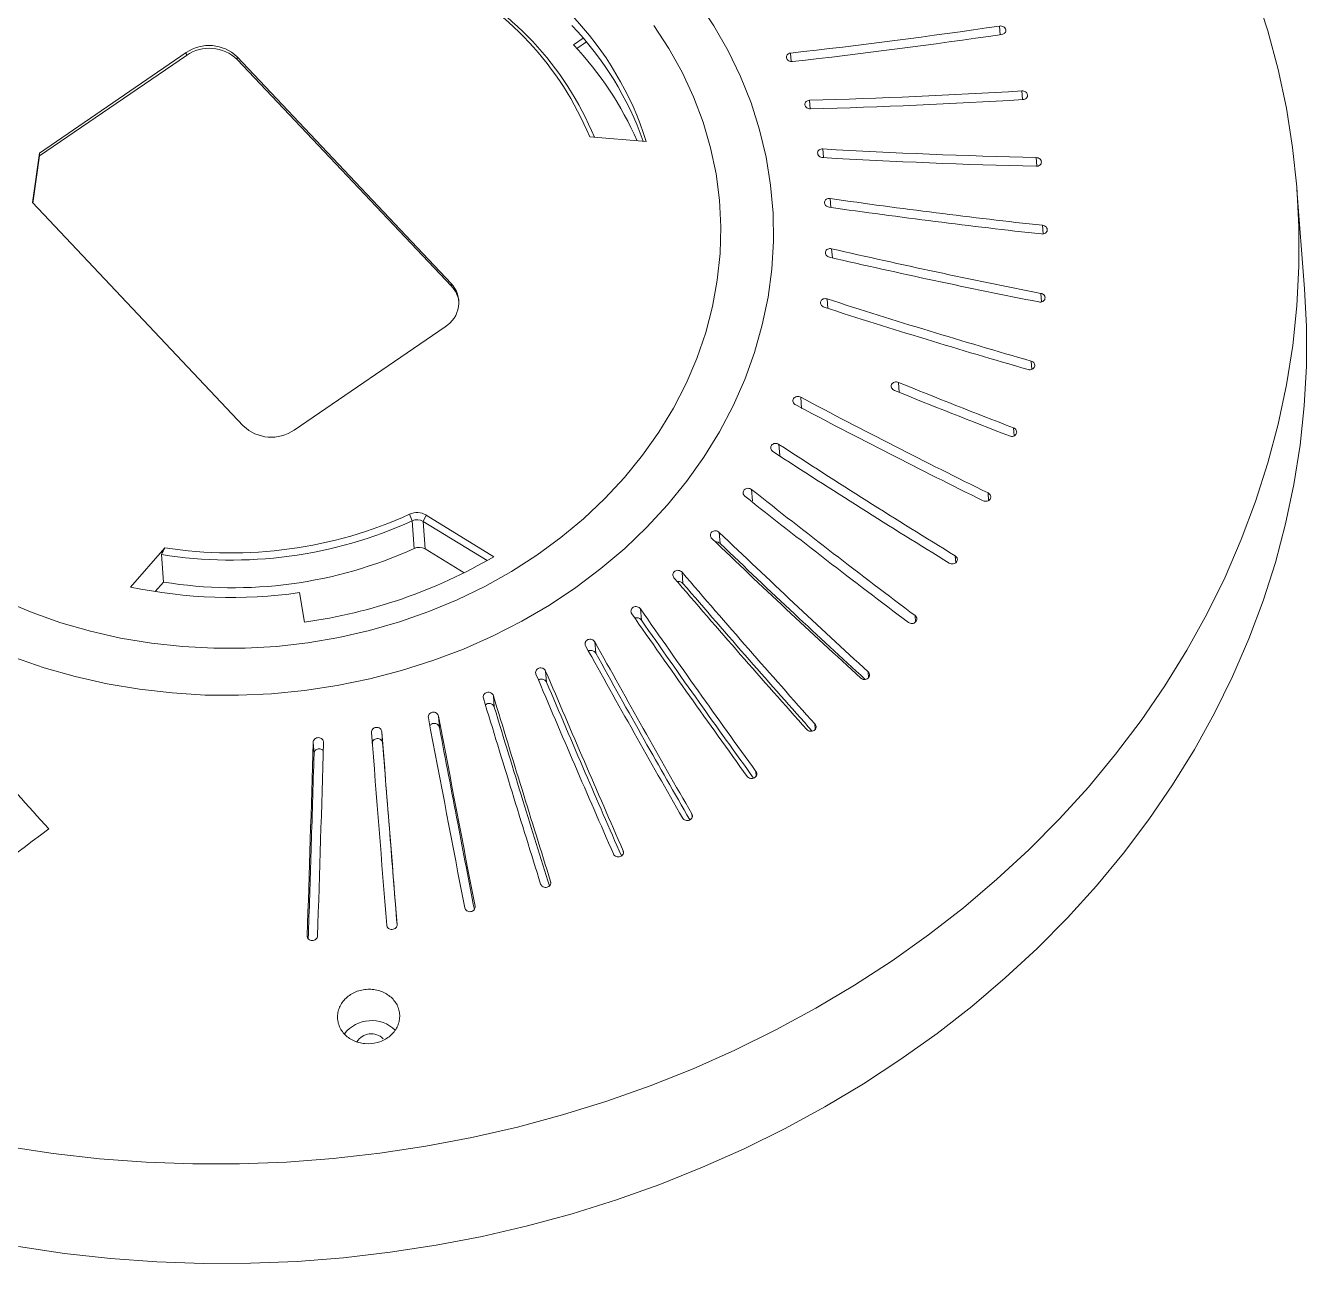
# Model space of a CAD drawing. Header units: inches. Extents: x 725 to 5279, y 573 to 1304.
# Drawn here: x 1597.5 to 1683.9, y 766.3 to 849.9 of the extents above; entities that cross this region are included whole.
import ezdxf

# ---------------------------------------------------------------- set-up
doc = ezdxf.new("R2010")
doc.units = ezdxf.units.IN

msp = doc.modelspace()

# ---------------------------------------------------------------- linework, layer by layer
at = {"color": 7, "linetype": 'Continuous', "lineweight": 15}
for p, q in [((1635.096, 849.047), (1634.431, 848.591)), ((1635.306, 848.799), (1634.654, 848.352)), ((1608.288, 848.071), (1598.38, 841.281)), ((1608.302, 847.885), (1598.394, 841.095)), ((1608.302, 847.885), (1608.288, 848.071)), ((1626.182, 832.488), (1611.725, 847.792)), ((1611.725, 847.792), (1611.739, 847.606)), ((1626.196, 832.302), (1611.739, 847.606)), ((1639.342, 842.077), (1635.53, 842.386)), ((1597.905, 837.945), (1598.38, 841.281)), ((1598.38, 841.281), (1598.394, 841.095)), ((1598.394, 841.095), (1597.94, 837.908)), ((1683.78, 832.12), (1683.274, 838.831)), ((1597.905, 837.945), (1612.146, 822.869)), ((1626.196, 832.302), (1626.182, 832.488)), ((1615.583, 822.59), (1625.766, 829.569)), ((1649.77, 824.809), (1649.826, 824.055)), ((1648.298, 821.625), (1648.355, 820.871)), ((1646.461, 818.575), (1646.518, 817.82)), ((1623.545, 816.466), (1623.37, 816.912)), ((1623.685, 814.602), (1623.545, 816.466)), ((1624.287, 816.43), (1624.483, 816.858)), ((1628.601, 813.78), (1624.287, 816.43)), ((1624.287, 816.43), (1624.427, 814.566)), ((1624.483, 816.858), (1629.061, 814.045)), ((1644.276, 815.688), (1644.333, 814.933)), ((1604.532, 811.995), (1606.838, 814.644)), ((1627.051, 812.954), (1624.427, 814.566)), ((1606.761, 812.328), (1606.62, 814.192)), ((1641.767, 812.993), (1641.824, 812.239)), ((1606.761, 812.328), (1606.202, 811.686)), ((1616.271, 809.624), (1615.935, 811.617)), ((1638.958, 810.519), (1639.015, 809.764)), ((1635.877, 808.289), (1635.934, 807.534)), ((1632.556, 806.326), (1632.613, 805.571)), ((1629.028, 804.65), (1629.085, 803.895)), ((1625.328, 803.277), (1625.385, 802.523)), ((1616.864, 801.51), (1616.92, 800.755)), ((1621.493, 802.222), (1621.55, 801.468))]:
    msp.add_line(p, q, dxfattribs=at)
at = {"color": 8, "linetype": 'Continuous', "lineweight": 15}
for p, q in [((1663.199, 849.868), (1663.244, 849.281)), ((1649.085, 848.038), (1649.128, 847.473)), ((1650.367, 844.854), (1650.41, 844.279)), ((1664.699, 845.485), (1664.744, 844.9)), ((1651.263, 841.57), (1651.307, 840.985)), ((1665.67, 840.986), (1665.712, 840.418)), ((1651.763, 838.218), (1651.808, 837.621)), ((1666.1, 836.416), (1666.144, 835.836)), ((1651.862, 834.832), (1651.909, 834.216)), ((1665.987, 831.82), (1666.03, 831.249)), ((1651.561, 831.446), (1651.609, 830.804)), ((1665.33, 827.246), (1665.372, 826.69)), ((1656.421, 825.141), (1656.37, 825.814)), ((1664.138, 822.739), (1664.178, 822.206)), ((1662.421, 818.345), (1662.459, 817.835)), ((1660.197, 814.107), (1660.233, 813.634)), ((1657.489, 810.068), (1657.522, 809.633)), ((1654.323, 806.27), (1654.353, 805.876)), ((1650.732, 802.75), (1650.758, 802.407)), ((1646.752, 799.543), (1646.774, 799.245)), ((1642.422, 796.682), (1642.439, 796.449)), ((1637.786, 794.196), (1637.799, 794.025)), ((1632.892, 792.11), (1632.901, 791.994)), ((1627.787, 790.445), (1627.793, 790.376)), ((1616.457, 788.447), (1616.459, 788.415))]:
    msp.add_line(p, q, dxfattribs=at)
at = {"color": 7, "linetype": 'Continuous', "lineweight": 15, "flags": 128}
for points in [[(1596.216, 774.228), (1599.314, 773.757), (1602.436, 773.403), (1605.578, 773.168), (1608.732, 773.05), (1611.893, 773.052), (1615.054, 773.172), (1618.21, 773.411), (1621.353, 773.767), (1624.478, 774.241), (1627.579, 774.831), (1630.649, 775.536), (1633.683, 776.355), (1636.674, 777.287), (1639.617, 778.328), (1642.506, 779.478), (1645.336, 780.734), (1648.1, 782.094), (1650.793, 783.554), (1653.41, 785.113), (1655.946, 786.766), (1658.395, 788.511), (1660.754, 790.345), (1663.017, 792.263), (1665.18, 794.262), (1667.239, 796.338), (1669.189, 798.487), (1671.028, 800.705), (1672.75, 802.987), (1674.353, 805.329), (1675.834, 807.726), (1677.19, 810.174), (1678.418, 812.668), (1679.515, 815.202), (1680.48, 817.772), (1681.311, 820.374), (1682.005, 823), (1682.563, 825.648), (1682.982, 828.311), (1683.261, 830.983), (1683.401, 833.661), (1683.401, 836.339), (1683.26, 839.01), (1682.98, 841.671), (1682.56, 844.316), (1682.003, 846.939), (1681.307, 849.536), (1680.476, 852.102)], [(1642.811, 851.514), (1643.903, 849.883), (1644.871, 848.194), (1645.712, 846.455), (1646.422, 844.672), (1646.999, 842.853), (1647.44, 841.004), (1647.744, 839.132), (1647.909, 837.245), (1647.935, 835.35), (1647.823, 833.454), (1647.571, 831.565), (1647.181, 829.69), (1646.655, 827.836), (1645.995, 826.01), (1645.203, 824.22), (1644.283, 822.472), (1643.237, 820.773), (1642.071, 819.13), (1640.787, 817.549), (1639.393, 816.036), (1637.892, 814.597), (1636.29, 813.238), (1634.595, 811.964), (1632.812, 810.779), (1630.948, 809.689), (1629.01, 808.697), (1627.007, 807.808), (1624.945, 807.025), (1622.833, 806.35), (1620.679, 805.787), (1618.492, 805.338), (1616.278, 805.004), (1614.049, 804.787), (1611.811, 804.687), (1609.573, 804.706), (1607.345, 804.842), (1605.134, 805.095), (1602.95, 805.465), (1600.801, 805.95), (1598.695, 806.548), (1596.64, 807.256)], [(1596.008, 811.056), (1597.891, 810.266), (1599.834, 809.583), (1601.829, 809.01), (1603.866, 808.549), (1605.939, 808.204), (1608.037, 807.974), (1610.152, 807.862), (1612.274, 807.868), (1614.395, 807.991), (1616.506, 808.231), (1618.597, 808.587), (1620.659, 809.057), (1622.684, 809.641), (1624.663, 810.334), (1626.588, 811.134), (1628.45, 812.038), (1630.241, 813.041), (1631.953, 814.14), (1633.58, 815.33), (1635.115, 816.605), (1636.55, 817.961), (1637.879, 819.391), (1639.098, 820.889), (1640.2, 822.449), (1641.181, 824.064), (1642.037, 825.728), (1642.764, 827.433), (1643.359, 829.171), (1643.819, 830.936), (1644.143, 832.719), (1644.329, 834.514), (1644.377, 836.312), (1644.285, 838.106), (1644.055, 839.889), (1643.687, 841.651), (1643.183, 843.387), (1642.546, 845.088), (1641.777, 846.747), (1640.881, 848.358), (1639.861, 849.912)], [(1596.975, 767.474), (1600.068, 767.013), (1603.184, 766.67), (1606.319, 766.444), (1609.467, 766.336), (1612.62, 766.346), (1615.773, 766.474), (1618.92, 766.719), (1622.055, 767.083), (1625.171, 767.562), (1628.262, 768.158), (1631.323, 768.868), (1634.348, 769.691), (1637.329, 770.626), (1640.263, 771.67), (1643.142, 772.822), (1645.961, 774.08), (1648.715, 775.44), (1651.399, 776.901), (1654.007, 778.459), (1656.534, 780.112), (1658.974, 781.855), (1661.325, 783.687), (1663.58, 785.603), (1665.735, 787.599), (1667.786, 789.671), (1669.73, 791.816), (1671.561, 794.03), (1673.278, 796.307), (1674.876, 798.644), (1676.352, 801.036), (1677.703, 803.478), (1678.927, 805.966), (1680.022, 808.494), (1680.985, 811.058), (1681.814, 813.653), (1682.507, 816.273), (1683.064, 818.914), (1683.483, 821.57), (1683.764, 824.236), (1683.905, 826.907), (1683.908, 829.578), (1683.78, 832.12)]]:
    msp.add_lwpolyline(points, dxfattribs=at)
at = {"color": 7, "linetype": 'Continuous', "lineweight": 15}
for centre, radius, start, end in [((1615.829, 834.236), 21.32, 22.4753, 63.60875), ((1615.966, 834.096), 21.535, 22.56814, 63.69843), ((1618.469, 835.512), 21.881, 17.46034, 43.74505), ((1618.453, 834.711), 21.971, 19.63146, 43.71815), ((1609.835, 845.826), 2.727, 46.14933, 124.5796), ((1609.849, 845.639), 2.727, 46.14933, 124.5796), ((1618.415, 833.303), 22.141, 23.48765, 43.66801), ((1624.802, 831.196), 1.891, 300.64766, 43.13215), ((1624.855, 831.005), 1.866, 7.81605, 44.03281), ((1614.036, 824.836), 2.727, 226.14933, 304.5796), ((1623.874, 815.823), 1.201, 59.55144, 114.85896), ((1611.328, 843.267), 29.454, 260.80342, 294.50574), ((1611.324, 843.326), 29.031, 261.1093, 294.51431), ((1623.881, 815.74), 0.8, 59.55144, 114.85896), ((1611.468, 841.403), 29.454, 260.80342, 294.50574), ((1624.022, 813.876), 0.8, 59.55144, 114.85896), ((1611.469, 844.223), 34.931, 277.90119, 300.23886), ((1611.302, 844.065), 32.777, 258.08043, 278.126), ((1620.8, 780.413), 2.313, 46.38298, 141.84147), ((1620.781, 780.702), 1.137, 44.86974, 148.07045)]:
    msp.add_arc(centre, radius, start, end, dxfattribs=at)
for points, knots in [([(1663.199, 849.868), (1663.29, 849.881), (1663.386, 849.863), (1663.539, 849.776), (1663.595, 849.707), (1663.632, 849.557), (1663.613, 849.477), (1663.511, 849.351), (1663.43, 849.308), (1663.34, 849.294)], [0, 0, 0, 0, 0.25, 0.25, 0.5, 0.5, 0.75, 0.75, 1, 1, 1, 1]), ([(1649.225, 847.47), (1649.134, 847.46), (1649.038, 847.481), (1648.885, 847.571), (1648.828, 847.642), (1648.792, 847.79), (1648.811, 847.868), (1648.914, 847.988), (1648.994, 848.028), (1649.085, 848.038)], [0, 0, 0, 0, 0.25, 0.25, 0.5, 0.5, 0.75, 0.75, 1, 1, 1, 1]), ([(1650.438, 844.276), (1650.346, 844.274), (1650.252, 844.302), (1650.109, 844.406), (1650.061, 844.481), (1650.043, 844.632), (1650.072, 844.709), (1650.189, 844.819), (1650.275, 844.852), (1650.367, 844.854)], [0, 0, 0, 0, 0.25, 0.25, 0.5, 0.5, 0.75, 0.75, 1, 1, 1, 1]), ([(1664.699, 845.485), (1664.792, 845.49), (1664.886, 845.465), (1665.028, 845.365), (1665.075, 845.291), (1665.093, 845.138), (1665.065, 845.06), (1664.948, 844.943), (1664.863, 844.907), (1664.77, 844.901)], [0, 0, 0, 0, 0.25, 0.25, 0.5, 0.5, 0.75, 0.75, 1, 1, 1, 1]), ([(1651.263, 840.987), (1651.171, 840.993), (1651.08, 841.029), (1650.949, 841.144), (1650.911, 841.223), (1650.911, 841.376), (1650.949, 841.45), (1651.08, 841.55), (1651.17, 841.575), (1651.263, 841.57)], [0, 0, 0, 0, 0.25, 0.25, 0.5, 0.5, 0.75, 0.75, 1, 1, 1, 1]), ([(1665.67, 840.986), (1665.762, 840.984), (1665.853, 840.95), (1665.983, 840.838), (1666.021, 840.76), (1666.021, 840.607), (1665.984, 840.531), (1665.853, 840.424), (1665.763, 840.395), (1665.671, 840.398)], [0, 0, 0, 0, 0.25, 0.25, 0.5, 0.5, 0.75, 0.75, 1, 1, 1, 1]), ([(1651.693, 837.637), (1651.601, 837.65), (1651.515, 837.694), (1651.398, 837.82), (1651.369, 837.902), (1651.387, 838.054), (1651.434, 838.124), (1651.578, 838.213), (1651.671, 838.231), (1651.763, 838.218)], [0, 0, 0, 0, 0.25, 0.25, 0.5, 0.5, 0.75, 0.75, 1, 1, 1, 1]), ([(1666.1, 836.416), (1666.192, 836.406), (1666.279, 836.364), (1666.395, 836.242), (1666.424, 836.161), (1666.406, 836.008), (1666.36, 835.935), (1666.216, 835.84), (1666.123, 835.819), (1666.031, 835.829)], [0, 0, 0, 0, 0.25, 0.25, 0.5, 0.5, 0.75, 0.75, 1, 1, 1, 1]), ([(1651.724, 834.258), (1651.633, 834.279), (1651.551, 834.33), (1651.449, 834.465), (1651.43, 834.549), (1651.466, 834.7), (1651.522, 834.766), (1651.676, 834.843), (1651.772, 834.853), (1651.862, 834.832)], [0, 0, 0, 0, 0.25, 0.25, 0.5, 0.5, 0.75, 0.75, 1, 1, 1, 1]), ([(1564.917, 831.756), (1567.779, 828.887), (1570.641, 826.017), (1574.944, 821.636), (1576.379, 820.163), (1578.536, 817.926), (1579.256, 817.176), (1580.336, 816.044), (1580.697, 815.665), (1581.237, 815.096), (1581.507, 814.81), (1581.778, 814.524), (1581.958, 814.333), (1582.045, 814.242), (1583.538, 812.659), (1584.944, 811.152), (1587.757, 808.11), (1589.163, 806.574), (1593.383, 801.935), (1596.197, 798.8), (1599.01, 795.665)], [0, 0, 0, 0, 0.25, 0.25, 0.375, 0.375, 0.4375, 0.4375, 0.46875, 0.46875, 0.484375, 0.492187, 0.492187, 0.5, 0.5, 0.625, 0.625, 0.75, 0.75, 1, 1, 1, 1]), ([(1665.987, 831.82), (1666.077, 831.802), (1666.159, 831.754), (1666.26, 831.622), (1666.28, 831.539), (1666.243, 831.387), (1666.189, 831.319), (1666.034, 831.236), (1665.939, 831.223), (1665.848, 831.241)], [0, 0, 0, 0, 0.25, 0.25, 0.5, 0.5, 0.75, 0.75, 1, 1, 1, 1]), ([(1651.354, 830.885), (1651.266, 830.913), (1651.19, 830.971), (1651.104, 831.115), (1651.094, 831.201), (1651.148, 831.348), (1651.212, 831.409), (1651.376, 831.472), (1651.473, 831.474), (1651.561, 831.446)], [0, 0, 0, 0, 0.25, 0.25, 0.5, 0.5, 0.75, 0.75, 1, 1, 1, 1]), ([(1665.33, 827.246), (1665.419, 827.221), (1665.494, 827.165), (1665.58, 827.025), (1665.59, 826.941), (1665.536, 826.793), (1665.473, 826.729), (1665.309, 826.66), (1665.212, 826.654), (1665.124, 826.68)], [0, 0, 0, 0, 0.25, 0.25, 0.5, 0.5, 0.75, 0.75, 1, 1, 1, 1]), ([(1656.098, 825.27), (1656.012, 825.304), (1655.944, 825.367), (1655.874, 825.517), (1655.874, 825.603), (1655.946, 825.745), (1656.016, 825.802), (1656.188, 825.854), (1656.285, 825.849), (1656.37, 825.814)], [0, 0, 0, 0, 0.25, 0.25, 0.5, 0.5, 0.75, 0.75, 1, 1, 1, 1]), ([(1649.433, 824.291), (1649.352, 824.334), (1649.291, 824.404), (1649.238, 824.561), (1649.248, 824.647), (1649.337, 824.782), (1649.414, 824.832), (1649.592, 824.867), (1649.688, 824.852), (1649.77, 824.809)], [0, 0, 0, 0, 0.25, 0.25, 0.5, 0.5, 0.75, 0.75, 1, 1, 1, 1]), ([(1664.138, 822.739), (1664.223, 822.706), (1664.292, 822.645), (1664.361, 822.498), (1664.361, 822.412), (1664.289, 822.269), (1664.22, 822.211), (1664.048, 822.156), (1663.951, 822.159), (1663.865, 822.192)], [0, 0, 0, 0, 0.25, 0.25, 0.5, 0.5, 0.75, 0.75, 1, 1, 1, 1]), ([(1647.902, 821.138), (1647.826, 821.187), (1647.772, 821.262), (1647.737, 821.423), (1647.757, 821.508), (1647.862, 821.635), (1647.944, 821.678), (1648.127, 821.698), (1648.222, 821.675), (1648.298, 821.625)], [0, 0, 0, 0, 0.25, 0.25, 0.5, 0.5, 0.75, 0.75, 1, 1, 1, 1]), ([(1646.009, 818.122), (1645.938, 818.178), (1645.893, 818.257), (1645.876, 818.42), (1645.906, 818.503), (1646.025, 818.622), (1646.113, 818.657), (1646.297, 818.662), (1646.39, 818.631), (1646.461, 818.575)], [0, 0, 0, 0, 0.25, 0.25, 0.5, 0.5, 0.75, 0.75, 1, 1, 1, 1]), ([(1662.421, 818.345), (1662.502, 818.304), (1662.564, 818.237), (1662.616, 818.085), (1662.605, 818), (1662.518, 817.863), (1662.441, 817.811), (1662.263, 817.77), (1662.167, 817.782), (1662.085, 817.822)], [0, 0, 0, 0, 0.25, 0.25, 0.5, 0.5, 0.75, 0.75, 1, 1, 1, 1]), ([(1643.773, 815.274), (1643.709, 815.336), (1643.673, 815.419), (1643.674, 815.583), (1643.714, 815.663), (1643.846, 815.771), (1643.938, 815.8), (1644.123, 815.788), (1644.212, 815.75), (1644.276, 815.688)], [0, 0, 0, 0, 0.25, 0.25, 0.5, 0.5, 0.75, 0.75, 1, 1, 1, 1]), ([(1644.026, 815.034), (1644.046, 815.037), (1644.105, 815.045), (1644.205, 815.019), (1644.286, 814.976), (1644.324, 814.942), (1644.333, 814.933)], [0, 0, 0, 0, 0.180007, 0.530706, 0.885193, 1, 1, 1, 1]), ([(1644.333, 814.933), (1646.004, 813.339), (1649.263, 810.232), (1652.53, 807.225), (1654.121, 805.76)], [0, 0, 0, 0, 0.5129412, 1, 1, 1, 1]), ([(1660.197, 814.107), (1660.274, 814.06), (1660.327, 813.987), (1660.361, 813.831), (1660.341, 813.747), (1660.238, 813.618), (1660.155, 813.573), (1659.973, 813.547), (1659.877, 813.567), (1659.802, 813.614)], [0, 0, 0, 0, 0.25, 0.25, 0.5, 0.5, 0.75, 0.75, 1, 1, 1, 1]), ([(1641.218, 812.623), (1641.16, 812.691), (1641.133, 812.777), (1641.153, 812.94), (1641.202, 813.016), (1641.346, 813.113), (1641.441, 813.133), (1641.625, 813.106), (1641.71, 813.06), (1641.767, 812.993)], [0, 0, 0, 0, 0.25, 0.25, 0.5, 0.5, 0.75, 0.75, 1, 1, 1, 1]), ([(1641.448, 812.357), (1641.456, 812.36), (1641.5, 812.375), (1641.591, 812.37), (1641.705, 812.337), (1641.782, 812.285), (1641.816, 812.248), (1641.824, 812.239)], [0, 0, 0, 0, 0.0619883, 0.3408434, 0.6227561, 0.9077132, 1, 1, 1, 1]), ([(1641.824, 812.239), (1643.315, 810.508), (1646.221, 807.135), (1649.135, 803.861), (1650.553, 802.267)], [0, 0, 0, 0, 0.513236, 1, 1, 1, 1]), ([(1638.368, 810.196), (1638.318, 810.268), (1638.3, 810.356), (1638.339, 810.517), (1638.395, 810.589), (1638.55, 810.674), (1638.648, 810.686), (1638.828, 810.643), (1638.908, 810.59), (1638.958, 810.519)], [0, 0, 0, 0, 0.25, 0.25, 0.5, 0.5, 0.75, 0.75, 1, 1, 1, 1]), ([(1638.578, 809.897), (1638.611, 809.906), (1638.68, 809.927), (1638.795, 809.916), (1638.906, 809.872), (1638.977, 809.815), (1639.007, 809.774), (1639.015, 809.764)], [0, 0, 0, 0, 0.205235, 0.440696, 0.678732, 0.919345, 1, 1, 1, 1]), ([(1639.015, 809.764), (1640.312, 807.911), (1642.835, 804.307), (1645.363, 800.8), (1646.592, 799.096)], [0, 0, 0, 0, 0.513999, 1, 1, 1, 1]), ([(1657.489, 810.068), (1657.56, 810.015), (1657.605, 809.938), (1657.621, 809.779), (1657.591, 809.698), (1657.473, 809.578), (1657.386, 809.54), (1657.201, 809.529), (1657.108, 809.557), (1657.038, 809.61)], [0, 0, 0, 0, 0.25, 0.25, 0.5, 0.5, 0.75, 0.75, 1, 1, 1, 1]), ([(1635.253, 808.017), (1635.211, 808.093), (1635.203, 808.182), (1635.259, 808.34), (1635.323, 808.407), (1635.487, 808.478), (1635.586, 808.482), (1635.762, 808.424), (1635.835, 808.364), (1635.877, 808.289)], [0, 0, 0, 0, 0.25, 0.25, 0.5, 0.5, 0.75, 0.75, 1, 1, 1, 1]), ([(1635.444, 807.674), (1635.462, 807.684), (1635.513, 807.713), (1635.615, 807.723), (1635.732, 807.705), (1635.838, 807.651), (1635.902, 807.587), (1635.928, 807.545), (1635.934, 807.534)], [0, 0, 0, 0, 0.111451, 0.313872, 0.517546, 0.72345, 0.931581, 1, 1, 1, 1]), ([(1635.934, 807.534), (1637.024, 805.577), (1639.138, 801.777), (1641.256, 798.074), (1642.282, 796.278)], [0, 0, 0, 0, 0.515185, 1, 1, 1, 1]), ([(1632.556, 806.326), (1632.522, 806.405), (1632.455, 806.471), (1632.287, 806.543), (1632.188, 806.547), (1632.017, 806.491), (1631.945, 806.43), (1631.871, 806.276), (1631.87, 806.186), (1631.903, 806.108)], [0, 0, 0, 0, 0.25, 0.25, 0.5, 0.5, 0.75, 0.75, 1, 1, 1, 1]), ([(1632.071, 805.715), (1632.086, 805.727), (1632.13, 805.761), (1632.229, 805.785), (1632.348, 805.783), (1632.462, 805.742), (1632.558, 805.67), (1632.595, 805.604), (1632.613, 805.571)], [0, 0, 0, 0, 0.090509, 0.269525, 0.450641, 0.633506, 0.816871, 1, 1, 1, 1]), ([(1654.323, 806.27), (1654.388, 806.211), (1654.424, 806.13), (1654.421, 805.971), (1654.382, 805.891), (1654.251, 805.782), (1654.16, 805.751), (1653.975, 805.757), (1653.885, 805.792), (1653.821, 805.851)], [0, 0, 0, 0, 0.25, 0.25, 0.5, 0.5, 0.75, 0.75, 1, 1, 1, 1]), ([(1632.613, 805.571), (1633.484, 803.527), (1635.17, 799.57), (1636.856, 795.708), (1637.671, 793.842)], [0, 0, 0, 0, 0.516695, 1, 1, 1, 1]), ([(1628.353, 804.488), (1628.328, 804.57), (1628.339, 804.659), (1628.429, 804.804), (1628.507, 804.86), (1628.684, 804.902), (1628.782, 804.889), (1628.943, 804.803), (1629.003, 804.731), (1629.028, 804.65)], [0, 0, 0, 0, 0.25, 0.25, 0.5, 0.5, 0.75, 0.75, 1, 1, 1, 1]), ([(1628.49, 804.038), (1628.519, 804.061), (1628.578, 804.108), (1628.692, 804.139), (1628.811, 804.136), (1628.923, 804.097), (1629.015, 804.026), (1629.065, 803.953), (1629.081, 803.906), (1629.085, 803.895)], [0, 0, 0, 0, 0.156943, 0.313637, 0.470106, 0.627545, 0.786711, 0.947596, 1, 1, 1, 1]), ([(1624.637, 803.173), (1624.622, 803.257), (1624.643, 803.345), (1624.748, 803.482), (1624.832, 803.531), (1625.013, 803.558), (1625.109, 803.537), (1625.26, 803.437), (1625.312, 803.361), (1625.328, 803.277)], [0, 0, 0, 0, 0.25, 0.25, 0.5, 0.5, 0.75, 0.75, 1, 1, 1, 1]), ([(1629.085, 803.895), (1629.729, 801.783), (1630.971, 797.709), (1632.211, 793.729), (1632.808, 791.813)], [0, 0, 0, 0, 0.5185912, 1, 1, 1, 1]), ([(1620.795, 802.177), (1620.788, 802.262), (1620.819, 802.348), (1620.938, 802.476), (1621.027, 802.517), (1621.211, 802.529), (1621.304, 802.5), (1621.444, 802.387), (1621.487, 802.307), (1621.493, 802.222)], [0, 0, 0, 0, 0.25, 0.25, 0.5, 0.5, 0.75, 0.75, 1, 1, 1, 1]), ([(1624.739, 802.638), (1624.76, 802.665), (1624.803, 802.722), (1624.905, 802.777), (1625.02, 802.8), (1625.138, 802.786), (1625.245, 802.738), (1625.33, 802.659), (1625.371, 802.582), (1625.382, 802.534), (1625.385, 802.523)], [0, 0, 0, 0, 0.127406, 0.265168, 0.401761, 0.538158, 0.675402, 0.814151, 0.954399, 1, 1, 1, 1]), ([(1625.385, 802.523), (1625.795, 800.361), (1626.583, 796.218), (1627.366, 792.168), (1627.741, 790.231)], [0, 0, 0, 0, 0.521695, 1, 1, 1, 1]), ([(1650.732, 802.75), (1650.79, 802.685), (1650.816, 802.602), (1650.796, 802.443), (1650.748, 802.367), (1650.604, 802.269), (1650.51, 802.246), (1650.326, 802.267), (1650.241, 802.31), (1650.183, 802.374)], [0, 0, 0, 0, 0.25, 0.25, 0.5, 0.5, 0.75, 0.75, 1, 1, 1, 1]), ([(1616.864, 801.51), (1616.866, 801.595), (1616.906, 801.678), (1617.038, 801.796), (1617.131, 801.829), (1617.315, 801.825), (1617.405, 801.788), (1617.531, 801.664), (1617.566, 801.581), (1617.563, 801.496)], [0, 0, 0, 0, 0.25, 0.25, 0.5, 0.5, 0.75, 0.75, 1, 1, 1, 1]), ([(1620.852, 801.423), (1620.845, 801.508), (1620.876, 801.593), (1620.995, 801.721), (1621.084, 801.763), (1621.267, 801.774), (1621.361, 801.745), (1621.5, 801.633), (1621.544, 801.553), (1621.55, 801.468)], [0, 0, 0, 0, 0.25, 0.25, 0.5, 0.5, 0.75, 0.75, 1, 1, 1, 1]), ([(1621.55, 801.468), (1621.724, 799.278), (1622.051, 795.144), (1622.372, 791.101), (1622.523, 789.201)], [0, 0, 0, 0, 0.52985, 1, 1, 1, 1]), ([(1616.531, 788.252), (1616.595, 790.22), (1616.73, 794.34), (1616.855, 798.553), (1616.92, 800.755)], [0, 0, 0, 0, 0.4774175, 1, 1, 1, 1]), ([(1616.92, 800.755), (1616.925, 800.792), (1616.935, 800.865), (1616.999, 800.962), (1617.091, 801.034), (1617.203, 801.073), (1617.323, 801.076), (1617.434, 801.041), (1617.512, 800.993), (1617.54, 800.953), (1617.547, 800.942)], [0, 0, 0, 0, 0.138027, 0.276341, 0.413671, 0.549408, 0.683992, 0.818385, 0.953613, 1, 1, 1, 1]), ([(1646.752, 799.543), (1646.802, 799.474), (1646.819, 799.389), (1646.78, 799.232), (1646.724, 799.16), (1646.57, 799.075), (1646.473, 799.06), (1646.292, 799.096), (1646.212, 799.146), (1646.162, 799.215)], [0, 0, 0, 0, 0.25, 0.25, 0.5, 0.5, 0.75, 0.75, 1, 1, 1, 1]), ([(1642.422, 796.682), (1642.464, 796.609), (1642.471, 796.523), (1642.415, 796.369), (1642.35, 796.303), (1642.187, 796.231), (1642.089, 796.224), (1641.913, 796.276), (1641.839, 796.332), (1641.798, 796.405)], [0, 0, 0, 0, 0.25, 0.25, 0.5, 0.5, 0.75, 0.75, 1, 1, 1, 1]), ([(1599.01, 795.665), (1596.059, 793.437), (1593.104, 791.232), (1589.955, 788.925), (1589.771, 788.789), (1589.395, 788.515), (1588.833, 788.104), (1587.52, 787.148), (1586.395, 786.335), (1584.145, 784.716), (1582.644, 783.647), (1581.144, 782.589)], [0, 0, 0, 0, 0.5, 0.5, 0.53125, 0.53125, 0.5625, 0.625, 0.75, 0.75, 1, 1, 1, 1]), ([(1637.134, 793.973), (1637.167, 793.897), (1637.235, 793.834), (1637.402, 793.768), (1637.501, 793.766), (1637.672, 793.824), (1637.743, 793.884), (1637.818, 794.034), (1637.819, 794.121), (1637.786, 794.196)], [0, 0, 0, 0, 0.25, 0.25, 0.5, 0.5, 0.75, 0.75, 1, 1, 1, 1]), ([(1632.892, 792.11), (1632.917, 792.031), (1632.904, 791.945), (1632.815, 791.803), (1632.736, 791.749), (1632.56, 791.705), (1632.462, 791.715), (1632.302, 791.796), (1632.242, 791.864), (1632.217, 791.943)], [0, 0, 0, 0, 0.25, 0.25, 0.5, 0.5, 0.75, 0.75, 1, 1, 1, 1]), ([(1627.787, 790.445), (1627.803, 790.364), (1627.781, 790.279), (1627.676, 790.145), (1627.592, 790.097), (1627.412, 790.069), (1627.316, 790.087), (1627.165, 790.181), (1627.113, 790.254), (1627.097, 790.335)], [0, 0, 0, 0, 0.25, 0.25, 0.5, 0.5, 0.75, 0.75, 1, 1, 1, 1]), ([(1622.525, 789.217), (1622.531, 789.134), (1622.5, 789.051), (1622.38, 788.927), (1622.292, 788.887), (1622.109, 788.873), (1622.016, 788.9), (1621.876, 789.007), (1621.833, 789.084), (1621.826, 789.166)], [0, 0, 0, 0, 0.25, 0.25, 0.5, 0.5, 0.75, 0.75, 1, 1, 1, 1]), ([(1617.156, 788.438), (1617.154, 788.356), (1617.113, 788.276), (1616.98, 788.162), (1616.888, 788.129), (1616.705, 788.131), (1616.615, 788.166), (1616.489, 788.284), (1616.454, 788.365), (1616.457, 788.447)], [0, 0, 0, 0, 0.25, 0.25, 0.5, 0.5, 0.75, 0.75, 1, 1, 1, 1]), ([(1620.356, 781.171), (1620.218, 781.183), (1620.084, 781.207), (1619.824, 781.277), (1619.697, 781.324), (1619.457, 781.438), (1619.345, 781.504), (1619.136, 781.657), (1619.04, 781.743), (1618.871, 781.929), (1618.797, 782.029), (1618.672, 782.242), (1618.622, 782.354), (1618.548, 782.584), (1618.524, 782.703), (1618.503, 782.944), (1618.505, 783.064), (1618.538, 783.303), (1618.568, 783.424), (1618.653, 783.654), (1618.707, 783.765), (1618.842, 783.978), (1618.921, 784.08), (1619.099, 784.266), (1619.198, 784.351), (1619.415, 784.506), (1619.531, 784.573), (1619.775, 784.686), (1619.905, 784.733), (1620.17, 784.802), (1620.305, 784.825), (1620.578, 784.848), (1620.718, 784.848), (1620.99, 784.823), (1621.124, 784.799), (1621.387, 784.727), (1621.514, 784.68), (1621.752, 784.565), (1621.865, 784.497), (1622.075, 784.342), (1622.17, 784.256), (1622.339, 784.069), (1622.415, 783.967), (1622.539, 783.754), (1622.589, 783.643), (1622.663, 783.412), (1622.688, 783.292), (1622.709, 783.053), (1622.707, 782.933), (1622.674, 782.692), (1622.645, 782.574), (1622.56, 782.345), (1622.505, 782.233), (1622.37, 782.021), (1622.292, 781.922), (1622.114, 781.737), (1622.013, 781.651), (1621.797, 781.499), (1621.682, 781.433), (1621.437, 781.32), (1621.307, 781.274), (1620.912, 781.17), (1620.632, 781.146), (1620.356, 781.171)], [0, 0, 0, 0, 0.03125, 0.03125, 0.0625, 0.0625, 0.09375, 0.09375, 0.125, 0.125, 0.15625, 0.15625, 0.1875, 0.1875, 0.21875, 0.21875, 0.25, 0.25, 0.28125, 0.28125, 0.3125, 0.3125, 0.34375, 0.34375, 0.375, 0.375, 0.40625, 0.40625, 0.4375, 0.4375, 0.46875, 0.46875, 0.5, 0.5, 0.53125, 0.53125, 0.5625, 0.5625, 0.59375, 0.59375, 0.625, 0.625, 0.65625, 0.65625, 0.6875, 0.6875, 0.71875, 0.71875, 0.75, 0.75, 0.78125, 0.78125, 0.8125, 0.8125, 0.84375, 0.84375, 0.875, 0.875, 0.90625, 0.90625, 0.9375, 0.9375, 1, 1, 1, 1])]:
    msp.add_open_spline(points, degree=3, knots=knots, dxfattribs=at)
for points in [[(1649.085, 848.038), (1653.778, 848.565), (1658.483, 849.174), (1663.199, 849.868)], [(1663.34, 849.294), (1658.623, 848.602), (1653.918, 847.995), (1649.225, 847.47)], [(1650.367, 844.854), (1655.133, 844.983), (1659.91, 845.192), (1664.699, 845.485)], [(1664.77, 844.901), (1659.981, 844.61), (1655.203, 844.402), (1650.438, 844.276)], [(1651.263, 841.57), (1656.053, 841.295), (1660.855, 841.1), (1665.67, 840.986)], [(1665.671, 840.398), (1660.856, 840.513), (1656.054, 840.71), (1651.263, 840.987)], [(1651.763, 838.218), (1656.53, 837.539), (1661.309, 836.937), (1666.1, 836.416)], [(1666.031, 835.829), (1661.24, 836.352), (1656.46, 836.955), (1651.693, 837.637)], [(1651.862, 834.832), (1656.559, 833.751), (1661.267, 832.746), (1665.987, 831.82)], [(1665.848, 831.241), (1661.128, 832.168), (1656.42, 833.174), (1651.724, 834.258)], [(1665.124, 826.68), (1660.523, 828.005), (1655.933, 829.407), (1651.354, 830.885)], [(1651.561, 831.446), (1656.14, 829.97), (1660.729, 828.57), (1665.33, 827.246)], [(1656.37, 825.814), (1658.956, 824.764), (1661.545, 823.738), (1664.138, 822.739)], [(1649.77, 824.809), (1653.977, 822.581), (1658.194, 820.426), (1662.421, 818.345)], [(1663.865, 822.192), (1661.272, 823.192), (1658.683, 824.218), (1656.098, 825.27)], [(1662.085, 817.822), (1657.858, 819.904), (1653.641, 822.062), (1649.433, 824.291)], [(1648.298, 821.625), (1652.256, 819.048), (1656.222, 816.541), (1660.197, 814.107)], [(1659.802, 813.614), (1655.826, 816.049), (1651.86, 818.558), (1647.902, 821.138)], [(1657.038, 809.61), (1653.354, 812.376), (1649.677, 815.214), (1646.009, 818.122)], [(1646.461, 818.575), (1650.129, 815.669), (1653.805, 812.833), (1657.489, 810.068)], [(1644.276, 815.688), (1647.619, 812.479), (1650.968, 809.339), (1654.323, 806.27)], [(1606.62, 814.192), (1606.693, 814.343), (1606.765, 814.493), (1606.838, 814.644)], [(1653.821, 805.851), (1650.465, 808.922), (1647.116, 812.064), (1643.773, 815.274)], [(1641.767, 812.993), (1644.75, 809.511), (1647.739, 806.095), (1650.732, 802.75)], [(1650.183, 802.374), (1647.19, 805.722), (1644.201, 809.139), (1641.218, 812.623)], [(1646.162, 799.215), (1643.56, 802.808), (1640.962, 806.468), (1638.368, 810.196)], [(1638.958, 810.519), (1641.552, 806.793), (1644.15, 803.134), (1646.752, 799.543)], [(1641.798, 796.405), (1639.614, 800.209), (1637.432, 804.08), (1635.253, 808.017)], [(1635.877, 808.289), (1638.057, 804.354), (1640.238, 800.484), (1642.422, 796.682)], [(1637.134, 793.973), (1635.389, 797.951), (1633.646, 801.997), (1631.903, 806.108)], [(1632.556, 806.326), (1634.299, 802.217), (1636.043, 798.173), (1637.786, 794.196)], [(1632.217, 791.943), (1630.93, 796.058), (1629.642, 800.241), (1628.353, 804.488)], [(1629.028, 804.65), (1630.317, 800.405), (1631.605, 796.224), (1632.892, 792.11)], [(1625.328, 803.277), (1626.151, 798.935), (1626.971, 794.657), (1627.787, 790.445)], [(1627.097, 790.335), (1626.281, 794.549), (1625.46, 798.829), (1624.637, 803.173)], [(1616.457, 788.447), (1616.599, 792.736), (1616.735, 797.091), (1616.864, 801.51)], [(1617.563, 801.496), (1617.434, 797.079), (1617.299, 792.726), (1617.156, 788.438)], [(1621.826, 789.166), (1621.487, 793.437), (1621.144, 797.775), (1620.795, 802.177)], [(1621.493, 802.222), (1621.842, 797.823), (1622.186, 793.487), (1622.525, 789.217)]]:
    msp.add_open_spline(points, degree=3, dxfattribs=at)

doc.saveas('drawing.dxf')
